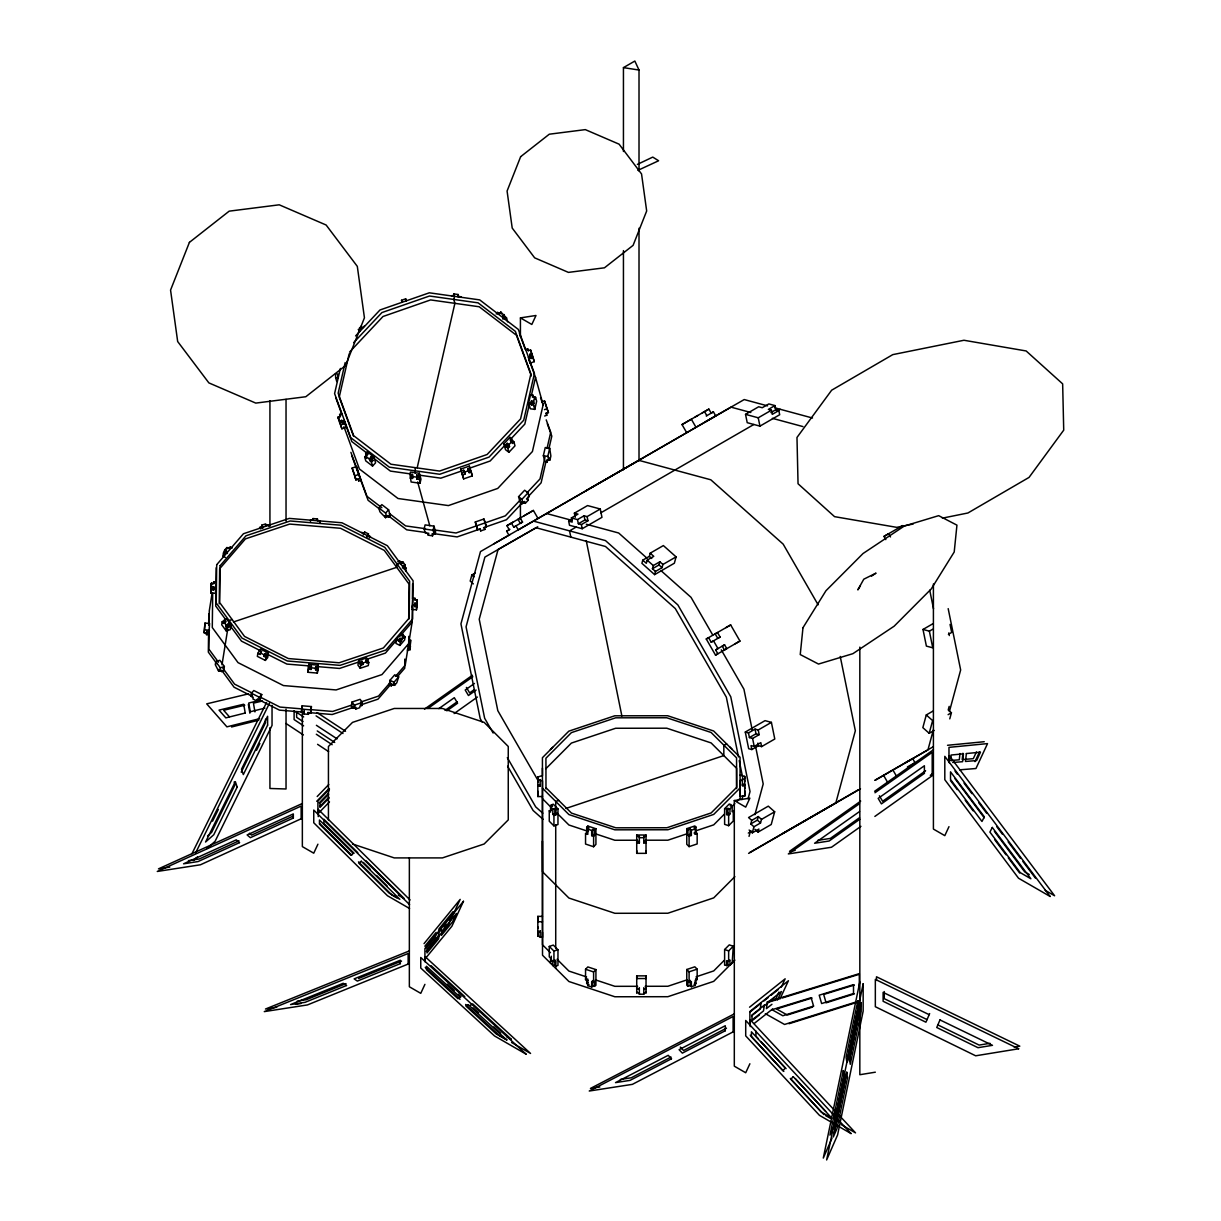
<?xml version="1.0" encoding="UTF-8"?>
<svg xmlns="http://www.w3.org/2000/svg" width="1221" height="1221" viewBox="0 0 1221 1221"><rect width="100%" height="100%" fill="white"/><g stroke="black" fill="none" stroke-linecap="round" stroke-linejoin="round"><path stroke-width="1.5" d="M206.7 633.089L204.166 632.814L204.975 623.092L209.6 623.488L208.776 634.813L206.456 634.615L206.731 631.471L206.456 634.615M204.166 632.814L204.975 623.092M208.608 630.25L208.333 652.121L216.926 663.812M208.669 624.786L208.806 613.842M208.776 634.813L208.822 631.455M209.05 630.83L208.822 649.053L218.483 662.209M209.112 625.35L209.295 610.775L212.164 592.857M210.806 592.963L211.386 583.165L213.69 583.363L213.934 581.822L216.254 582.02L215.43 593.345L210.806 592.963L211.599 583.516L213.919 583.714L213.934 581.822M211.386 583.165L211.355 585.057L211.599 583.516M212.698 592.918L212.286 627.548L238.034 662.637L283.425 685.561L336.096 689.941L381.944 674.587L408.684 643.635L408.776 636.339M211.294 589.896L213.614 590.079L213.873 586.95L211.569 586.752M213.614 590.079L213.873 586.95M215.934 589.651L215.735 606.059L225.397 619.215M216.025 582.356L216.193 567.78M219.231 603.815L219.658 568.742L245.452 538.873L289.682 524.068L340.506 528.281L384.294 550.396L409.127 584.233L408.699 619.322M304.227 712.438L301.404 712.087L302.167 705.799L311.416 706.562L310.882 713.003L308.455 712.667L308.425 714.346L303.983 713.98L304.243 710.759L303.983 713.98M301.404 712.087L302.167 705.799M308.043 672.298L308.837 664.331L318.086 665.109L317.796 669.993L317.307 673.076L308.043 672.298L308.837 664.331M310.516 521.581L310.546 519.902L312.973 520.238L313.003 518.559L317.445 518.925L317.429 520.604M308.547 669.23L311.141 669.444L311.401 666.223L308.806 666.01M310.882 713.003L310.912 711.324L310.668 712.85M311.141 669.444L311.401 666.223M317.796 669.993L315.583 669.81L315.598 668.131L315.857 666.605L318.055 666.788M315.857 666.605L315.583 669.81M317.307 673.076L318.086 665.109M319.795 520.68L319.78 522.359L320.024 520.818L317.201 520.451L317.445 518.925M319.994 522.496L320.024 520.818M404.853 659.081L404.746 668.192L397.451 676.648M395.512 676.388L405.235 665.124L405.296 659.661M407.493 651.083L407.509 649.19L409.829 649.389L410.073 647.847L410.042 649.74L407.738 649.541M409.829 649.389L410.622 639.941L410.042 649.74M405.235 665.124L412.133 622.13L412.332 605.723M412.423 598.427L412.606 583.852M412.088 607.89L412.652 598.092L414.972 598.29L414.957 599.893M417.231 603.311L416.956 606.73L414.636 606.547L414.911 603.128L417.231 603.311L417.261 600.076L414.728 599.816L414.972 598.29M414.636 606.547L414.911 603.128M411.828 609.416L416.468 609.813L416.529 604.761M417.033 600.015L417.017 601.617L417.261 600.076M959.981 753.51L959.294 759.798L951.067 760.469M962.896 753.235L962.194 759.569L973.305 758.668L976.418 751.953M232.158 548.046L230.174 547.039L228.861 548.55L226.862 547.557L224.603 550.167L222.741 556.074L225.397 557.417M223.229 553.006L225.229 554.013L226.602 551.175L224.603 550.167M226.862 547.557L226.618 549.084L227.93 547.557L229.93 548.565L230.174 547.039M225.229 554.013L226.602 551.175M215.796 661.645L215.308 664.712L218.528 670.97L223.641 671.107L224.374 666.498L219.826 660.286L215.796 661.645L220.36 667.841L219.856 670.924L221.871 670.237L221.627 671.779M222.207 621.718L221.718 624.786L226.267 630.982L230.296 629.639L231.044 625.03L226.48 618.833L222.207 621.718L223.489 623.458L223.733 621.916L225.748 621.245L224.466 619.505M225.503 622.771L225.748 621.245M218.528 670.97L218.773 669.429L219.856 670.924M226.267 630.982L225.931 624.893L223.733 621.916M226.77 627.915L228.785 627.243L227.93 624.221L225.931 624.893M221.993 664.804L227.747 628.968M228.785 627.243L227.93 624.221M261.737 525.198L262.622 528.296L261.737 525.198L265.598 523.901L266.743 525.457L269.002 524.709L268.757 526.236M250.931 696.306L251.434 693.238L253.785 690.521L261.752 694.535L259.829 700.503L257.936 699.541L256.761 700.9L252.93 698.977L253.174 697.435L250.931 696.306L252.106 694.947L251.862 696.489M257.845 653.311L257.356 656.379L265.323 660.408L267.674 657.692L268.406 653.082L260.439 649.053L257.845 653.311L260.073 654.441L261.492 651.541L259.264 650.411M260.073 654.441L261.492 651.541M256.761 700.9L257.005 699.374L258.913 700.335L260.088 698.977L259.829 700.503M265.812 657.341L263.904 656.364L265.323 653.479L267.231 654.441L265.323 660.408M263.904 656.364L265.323 653.479M258.913 700.335L259.401 697.267L261.752 694.535M312.759 520.085L313.003 518.559M308.425 714.346L308.684 712.82M310.683 711.171L311.416 706.562M363.248 534.89L364.667 532.005L368.498 533.928L367.078 536.828L368.498 533.928M364.667 532.005L364.423 533.531L362.515 532.57M354.685 707.447L355.83 708.989L359.707 707.707L359.951 706.165L361.874 705.524L362.362 702.441L360.088 699.343L352.03 702.044L351.297 706.654L352.426 708.195L354.685 707.447L354.929 705.906M358.699 660.576L357.951 665.186L360.226 668.284L368.284 665.598L368.773 662.515L366.743 657.89L358.699 660.576L360.729 665.216L360.226 668.284M352.426 708.195L352.686 706.669L353.815 708.211L356.074 707.463L355.83 708.989M353.815 708.211L354.304 705.143L352.03 702.044M360.729 665.216L362.973 664.468L362.088 661.37L359.829 662.133M362.973 664.468L362.088 661.37M367.887 659.432L365.964 660.073L365.72 661.614L367.643 660.973M365.964 660.073L366.849 663.171L368.773 662.515M397.787 561.797L399.801 561.126L399.557 562.667L401.572 561.981L402.655 563.461L402.899 561.935L400.885 562.606L400.641 564.148M405.097 564.911L403.083 565.598L402.838 567.124L404.853 566.452L405.097 564.911L402.899 561.935M403.083 565.598L404.105 568.864L406.12 568.192L404.853 566.452M405.631 571.26L406.12 568.192M390.003 680.25L389.27 684.859L391.254 685.866L392.582 684.34L394.566 685.347L396.825 682.737L398.687 676.831L394.704 674.816L390.003 680.25L393.986 682.264L393.498 685.347L391.514 684.34L391.254 685.866M396.672 638.797L395.925 643.406L399.908 645.421L404.609 639.972L405.097 636.904L401.358 633.348L396.672 638.797L400.412 642.338L399.908 645.421M398.412 641.33L399.969 638.278L401.968 639.285L400.412 642.338M394.566 685.347L394.81 683.821L393.498 685.347M403.357 634.355L402.228 635.668L404.227 636.675L403.983 638.201L405.097 636.904M416.468 609.813L416.956 606.73M328.525 791.895L329.105 788.476L316.727 801.297M435.531 935.484L436.111 932.432L424.847 946.214M859.828 981.928L823.29 1158.073L832.05 1138.079M834.248 1133.073L846.84 1072.084M849.144 1061.003L859.828 1009.248M335.638 377.625L335.546 373.702L337.774 374.023L337.866 377.945L335.638 377.625L336.737 381.547M340.369 368.437L334.6 393.589L350.717 437.637L389.331 467.17L439.728 474.267L489.056 457.097L523.733 420.192L534.432 373.473L518.33 329.441L479.716 299.893L429.304 292.811L379.975 309.981L355.586 335.943M345.161 362.591L338.141 393.238L353.678 435.714L390.934 464.224L439.545 471.062L487.133 454.487L520.573 418.91L530.906 373.824L515.369 331.349L478.113 302.854L429.502 296.016L381.914 312.576L353.617 342.689M349.145 353.892L339.224 397.161L353.464 436.095M409.966 474.084L410.424 472.023L419.352 473.275L420.97 479.151L420.039 483.257L411.111 482.005L409.966 474.084L412.454 474.435L412.53 478.434L410.027 478.083M412.53 478.434L412.454 474.435M461.187 296.81L458.684 296.459L458.134 294.505L453.846 293.91L453.373 295.955L451.251 295.65M415.232 467.643L415.247 473.336M454.517 296.352L453.8 299.435L454.884 303.342L417.17 467.857M418.956 479.334L416.819 479.044L416.743 475.03L418.879 475.335L420.039 483.257M458.134 294.505L457.661 296.566L460.164 296.917M416.819 479.044L416.743 475.03M418.879 475.335L419.352 473.275M424.16 528.983L425.091 524.893L434.004 526.144L435.638 532.02L435.164 534.065L433.043 533.76L432.57 535.821L428.281 535.21L427.732 533.256L425.244 532.905L424.16 528.983L433.073 530.25L434.157 534.157L432.02 533.867L432.57 535.821M428.281 535.21L428.754 533.165M433.073 530.25L434.004 526.144M434.157 534.157L434.63 532.112L435.164 534.065M528.678 402.899L530.57 394.688L532.799 395.009L533.333 396.962L535.561 397.283L536.66 401.19L534.767 409.401L530.311 408.776L528.678 402.899L533.684 405.479L534.767 409.401M529.349 404.349L524.816 424.114L510.683 439.148M531.41 395.36L535.531 377.396L529.075 359.783M530.921 403.205L531.44 400.915L533.669 401.221L533.684 405.479M532.799 395.009L532.341 396.962L534.569 397.283L535.119 399.236L535.561 397.283M531.456 405.174L531.44 400.915M533.669 401.221L534.569 397.283M535.531 377.396L543.131 404.807L532.417 451.526L497.756 488.415L448.428 505.586L398.015 498.504L359.401 468.956L343.94 426.678M543.345 455.754L545.238 447.558L549.694 448.183L550.869 456.013L549.969 459.966L547.741 459.645L547.206 461.95L544.978 461.63L543.345 455.754L547.802 456.395L548.901 460.302L546.672 459.996L547.206 461.95M544.963 457.371L540.018 478.937L527.182 492.597M547.023 448.382L550.732 432.219L546.214 419.887M546.046 461.279L541.101 482.844L528.266 496.52M548.931 448.702L551.816 436.126L547.313 423.794M547.802 456.395L549.694 448.183M548.901 460.302L549.419 457.997L549.969 459.966M475.137 573.061L471.84 574.969L470.192 581.074L473.366 583.897M642.765 560.149L641.91 563.324L654.624 574.618L674.358 563.217L676.083 556.868L663.369 545.573L650.213 553.174L649.343 556.349L642.765 560.149L646.321 563.308L647.191 560.134L653.769 556.333L650.213 553.174M655.479 571.443L652.441 568.742L653.296 565.567L659.874 561.767L662.911 564.468L662.057 567.643L655.479 571.443L654.624 574.618M652.441 568.742L659.019 564.941L659.874 561.767M741.941 799.602L742.933 795.939M748.076 798.793L750.03 791.559L730.769 696.794L677.869 604.929L605.494 540.598L533.592 521.153M753.952 826.754L750.778 823.931L751.739 820.375L758.317 816.574L761.492 819.398L760.53 822.954L753.952 826.754L752.304 832.859L749.129 830.036M749.038 836.37L750.503 830.936M754.899 814.682L763.201 783.958L755.646 746.794M750.778 823.931L757.356 820.13L758.317 816.574M754.883 829.273L758.073 832.096L758.882 829.059L752.304 832.859M751.739 820.375L748.565 817.551L768.299 806.15L774.663 811.797L771.229 824.496L758.073 832.096M932.859 711.156L926.281 714.957L922.847 727.64L929.196 733.302L934.141 730.448M929.196 733.302L932.63 720.604L926.281 714.957M933.332 729.96L927.96 749.847L875.304 780.234M949.19 706.379L948.229 709.935L951.418 712.759L949.77 718.864M949.419 711.522L960.652 669.963L948.183 608.638M929.654 1013.567L925.915 1022.206L883.119 1001.281L883.119 992.383L929.15 1014.666M317.918 844.199L313.751 853.189L302.35 846.611L302.35 711.4M449.252 919.962L453.144 911.583L439.026 928.86L438.141 933.47L441.483 929.425M424.923 984.355L420.757 993.345L409.356 986.766L409.356 857.722M775.121 1000.396L778.983 992.093M781.287 987.117L785.149 978.815L749.557 1007.203M777.502 999.923L781.394 991.528L767.276 1002.792L766.406 1008.653L771.947 1004.288M749.892 1063.766L745.71 1072.755L734.309 1066.177L734.309 800.549L749.892 798.137L745.71 807.127L734.309 800.549M779.96 998.976L788.43 980.722L749.892 1011.476L749.892 1025.152M974.984 761.645L979.608 751.678M948.976 826.663L944.81 835.652L933.409 829.074L933.409 583.974M241.224 772.191L265.506 722.74L265.506 719.184M256.532 750.274L259.875 743.452M191.956 853.708L266.575 702.472M195.726 852.701L269.52 703.174M212.546 821.184L218.345 809.447M860.378 585.79L857.829 589.896L863.781 579.197L876.022 573.122L871.519 576.129M424.038 943.635L460.18 899.389L448.626 924.297L426.327 951.434M426.022 948.229L435.241 937.011M443.696 926.724L445.924 924.022M267.231 654.441L268.406 653.082M397.558 639.01L385.393 653.098L367.765 658.989M399.984 636.202L412.133 622.13M398.656 639.804L399.969 638.278M401.984 637.194L403.113 635.897M401.968 639.285L404.227 636.675M390.644 682.02L378.495 696.092L360.851 701.999M391.376 683.684L378.006 699.16L360.363 705.066M393.986 682.264L398.687 676.831M359.188 328.449L361.141 326.373L362.835 327.671L364.545 325.854M358.455 332.326L359.905 330.784L358.211 329.487M349.557 352.091L382.997 316.498L430.586 299.923L479.197 306.761L516.452 335.271L531.349 375.976M496.169 314.026L497.695 312.408L499.313 313.66L500.839 312.027L506.547 317.933L507.631 321.856M365.644 453.388L367.17 451.77L373.947 456.959L375.58 462.835L372.542 466.071L365.751 460.882L364.667 456.959L366.193 455.341L365.644 453.388L367.552 454.838L366.025 456.456L366.575 458.424L364.667 456.959M499.755 312.744L498.244 314.377L497.695 312.408M504.639 316.483L503.113 318.101L502.579 316.147L504.105 314.53M371.443 462.149L369.291 458.959L370.802 457.341L372.97 460.531L371.443 462.149L372.542 466.071M369.826 460.912L371.352 459.294L370.802 457.341M502.96 319.215L504.471 317.597L502.579 316.147M372.436 458.577L373.947 456.959M506.547 317.933L505.021 319.566L504.471 317.597M378.785 507.875L381.837 504.624L388.614 509.813L390.247 515.689L388.721 517.307L387.103 516.071L385.577 517.689L379.884 511.782L378.785 507.875L385.577 513.064L386.66 516.971L388.186 515.354L388.721 517.307M385.577 513.064L388.614 509.813M503.891 443.849L509.981 437.362L513.919 441.91L515.003 445.833L508.913 452.304L505.525 449.71L503.891 443.849L507.829 448.397L508.913 452.304M504.273 445.97L490.14 461.004L467.902 468.788L469.154 472.68L471.23 471.947L470.528 470.024L461.859 473.031L463.659 478.891L472.313 475.869L471.23 471.947M505.586 445.146L507.295 443.33L508.989 444.627L509.539 446.581L507.829 448.397M511.675 438.66L510.225 440.201L512.454 443.467L513.919 441.91M506.135 447.1L507.829 445.283L507.295 443.33M510.76 442.17L512.225 440.613M508.989 444.627L511.92 441.498M518.559 496.703L524.648 490.232L528.037 492.826L529.12 496.733L527.67 498.29L528.205 500.244L525.289 503.357L523.58 502.06L521.886 503.876L520.192 502.579L518.559 496.703L521.947 499.297L523.031 503.22L524.74 501.404L525.289 503.357M520.757 499.435L505.357 515.827L456.028 532.997L434.417 529.96M521.947 499.297L528.037 492.826M523.137 501.984L506.44 519.734L483.531 527.716M527.976 497.39L526.51 498.946L528.205 500.244M317.201 796.519L328.77 784.538M329.487 789.102L317.918 801.083L317.918 813.781L329.487 801.892M328.678 794.215L320.009 803.204L320.009 807.325L328.968 798.137M319.276 802.808L328.235 793.604M319.765 806.593L328.77 797.359M550.381 749.526L552.625 747.283M545.924 768.665L571.397 743.07L615.628 728.265L666.758 728.204L711.095 742.917L736.553 768.268L736.614 788.552M586.706 827.243L587.866 826.068L595.924 828.754L595.924 844.398L593.604 846.733L585.546 844.047L585.546 833.622L586.706 832.463L586.706 827.243L588.965 827.991L587.805 829.151L591.681 830.448L595.924 828.754M594.764 829.914L594.764 835.133L593.604 836.293L591.681 835.652L592.841 834.492L592.841 829.273M740.14 787.881L713.72 814.407L667.872 829.761L614.865 829.822L568.925 814.575L542.521 788.293M724.618 808.699L729.258 804.029L731.272 804.7L730.158 805.814L732.173 806.486L732.173 811.706L733.287 810.591L733.287 821.031L728.647 825.686L724.618 824.343L724.618 808.699L729.944 808.729L732.173 806.486M724.282 814.239L713.72 824.847L696.092 830.753M732.218 806.272L734.859 803.616M737.499 800.976L740.14 798.32L740.033 757.279L713.644 730.997L667.689 715.75L614.697 715.811L568.833 731.165L542.429 757.692L542.521 944.795L550.442 952.685M729.944 808.729L729.944 813.949L728.647 815.246L726.632 814.575L727.93 813.278L727.93 808.058M587.805 980.448L585.546 979.685L585.546 969.26L587.866 966.925L595.924 969.611L595.924 985.255L591.681 986.95L587.805 985.652L587.866 979.105M585.546 979.685L586.706 978.525M591.681 986.95L591.681 981.73L593.604 982.371L593.604 971.931L595.924 969.611M587.866 982.584L586.706 983.744L586.706 980.265M587.805 985.652L588.965 984.492M591.681 981.73L592.841 980.57L592.841 985.774M593.604 982.371L594.764 981.211L594.764 986.415M734.859 876.663L713.72 897.878L667.872 913.232L614.865 913.293L568.925 898.046L542.521 871.763L542.429 841.162M724.618 949.556L729.258 944.886L733.287 946.229L732.173 962.987L729.944 965.231L724.618 965.201L724.618 949.556L728.647 950.884L733.287 946.229M724.282 960.301L713.72 970.924L696.092 976.815M726.632 965.872L726.632 960.652L728.647 961.324L729.944 960.011L729.944 965.231M734.859 960.133L713.72 981.348L667.872 996.702L614.865 996.763L568.925 981.516L542.521 955.234L542.49 932.188M207.555 835.988L211.66 832.34L235.088 784.676L234.157 781.959M193.406 860.5L197.481 856.898M206.96 848.503L215.094 841.3L272.039 725.396L272.039 705.356M750.06 1012.011L761.08 1003.219L760.21 1009.05L751.571 1015.841M763.98 1000.899L768.223 997.511M771.046 995.268L778.113 989.636M763.11 1006.76L774.206 998.015M752.273 1020.497L759.386 1014.91M754.151 1023.519L772.618 1008.973M444.993 710.424L457.265 701.709M474.252 689.636L469.658 692.902L466.407 687.423M446.855 710.851L457.585 703.22L454.319 697.695L438.827 708.623M476.114 690.048L468.452 695.512L465.201 690.018L474.435 683.485M454.136 713.568L477.38 697.054M859.508 817.704L830.356 838.415L817.627 840.384M925.594 770.772L882.63 801.281L879.379 795.787M859.828 819.215L829.151 841.01L814.605 843.253L859.553 811.538M930.31 775.32L933.409 773.122M860.927 826.342L831.486 847.252L788.339 853.922L859.492 803.693M874.862 816.437L932.203 775.717L932.203 752.365L874.969 792.765M424.511 709.111L472.466 675.244M427.96 708.424L472.817 676.755M860.698 801.098L789.544 851.327L795.176 850.457M874.618 791.269L933.409 749.77M623.443 151.496L623.443 67.628L634.844 61.05L639.01 70.04L639.01 171.062M508.959 535.241L506.639 531.211L509.249 529.716L506.929 525.686L533.379 510.439L538.034 518.498M686.675 432.646L682.02 424.572L708.867 409.111L711.187 413.141L713.415 411.874L715.735 415.903L518.284 529.899L515.964 525.869L513.736 527.151L511.401 523.107M506.639 531.211L509.92 529.319M513.736 527.151L522.542 522.069L520.222 518.04L517.994 519.307L520.314 523.351L522.542 522.069M706.257 415.995L713.415 411.874M493.65 543.986L510.103 534.493M482.097 721.916L480.219 718.635L460.943 623.87L480.479 551.587L731.043 407.158L750.823 412.5M575.244 517.322L574.389 513.171L587.56 505.57L600.274 509.004L601.968 517.322L582.219 528.724L569.505 525.289L568.65 521.123L571.947 519.23M745.527 414.362L758.684 406.761L762.255 407.722L768.833 403.922L774.953 405.586L775.793 409.737L778.83 410.561L779.685 414.728L759.935 426.129L747.221 422.68L745.527 414.362L758.241 417.796L771.413 410.21L772.252 414.362L778.83 410.561M568.65 521.123L572.222 522.084L571.382 517.933L577.96 514.133L574.389 513.171M571.382 517.933L577.487 519.581L584.081 515.781L587.118 516.605L600.274 509.004M774.953 405.586L768.375 409.386L771.413 410.21M577.487 519.581L578.342 523.748L584.92 519.948L587.957 520.772L587.118 516.605M770.863 412.591L775.793 409.737M576.129 527.075L569.551 530.876L570.817 537.118M600.808 512.835L753.845 424.481M776.877 411.172L780.173 409.279M578.342 523.748L581.379 524.572L587.957 520.772M662.911 564.468L676.083 556.868M706.257 638.995L730.662 624.923L739.957 641.056L715.537 655.128L706.257 638.995L708.577 637.667L711.187 642.185L713.522 640.842L717.994 648.61L715.659 649.938L717.872 653.8L715.537 655.128M885.82 539.621L883.973 536.401L902.746 525.564M711.187 642.185L720.1 637.041L717.49 632.524L715.17 633.867L717.765 638.385L720.1 637.041M715.659 649.938L724.572 644.81L726.785 648.656L724.45 649.999L722.237 646.138L724.572 644.81M745.283 732.051L765.033 720.649L771.397 722.374L774.786 739.01L761.614 746.611L758.439 745.756L751.846 749.557L748.671 748.702L745.283 732.051L748.473 732.921L755.051 729.12L758.226 729.975L771.397 722.374M923 629.456L929.364 631.165L932.752 647.817L926.388 646.092L923 629.456L932.875 623.748M929.364 631.165L932.661 629.273M748.473 732.921L749.419 737.576L755.997 733.775L759.187 734.645L758.226 729.975M749.419 737.576L752.594 738.446L759.187 734.645M751.846 749.557L751.052 745.588L754.227 746.443L760.805 742.643L761.614 746.611M948.396 634.34L951.678 632.432L950.06 624.435M761.492 819.398L774.663 811.797M948.122 714.651L951.418 712.759M748.305 833.073L751.602 831.18M749.801 852.472L858.394 789.773M874.847 780.265L912.652 758.577L914.972 762.621L907.417 766.956M748.595 853.387L860.484 788.797M704.38 411.675L708.867 409.111M682.02 424.572L691.345 419.23L696.001 427.304M695.192 416.971L697.802 415.476M702.289 412.912L704.517 411.63L706.837 415.674M506.929 525.686L513.507 521.886M524.053 515.781L533.379 510.439M705.585 421.688L744.215 399.557L767.582 405.876M585.79 490.781L638.904 460.363L710.805 479.792L783.18 544.139L818.131 604.822M537.728 526.77L498.076 549.496L479.227 619.23L497.802 710.653L537.499 779.578M883.973 536.401L888.629 533.73L890.491 536.95M899.465 527.457L901.8 526.129M725.991 627.594L730.662 624.923M735.286 643.726L739.957 641.056M905.433 762.743L933.073 746.855M782.707 833.47L835.805 803.036L855.341 730.753L840.231 656.44M470.36 1005.295L472.756 1003.952L511.324 1039.361L506.761 1036.721M671.031 1057.05L631.257 1077.777L620.36 1079.456M726.51 1028.143L683.546 1050.533L680.295 1047.084M734.309 1013.888L590.46 1088.43L599.832 1086.98M637.377 164.408L652.762 157.097L658.607 160.76L637.881 170.36M238.995 840.826L199.298 858.958L188.4 860.652M292.826 816.238L251.572 835.088L249.405 833.241M302.35 803.494L158.486 868.864L169.75 867.124M346.001 983.607L306.303 999.709L297.222 1001.128M358.577 978.494L401.541 961.049M409.356 950.9L265.491 1009.019L276.755 1007.279M402.045 302.228L401.511 300.274L405.677 298.824L406.379 300.763M525.518 349.557L527.686 348.794L528.357 350.641M341.911 428.815L340.155 423.061L344.612 421.443L346.245 427.304L341.911 428.815L339.087 421.092L337.988 417.17L340.155 416.422L339.621 414.453L341.788 413.705M531.883 353.602L529.716 354.365L530.509 356.532L528.342 357.28L529.975 363.156L534.31 361.645L530.525 349.893L528.22 350.748L527.686 348.794M340.155 423.061L339.606 421.092L341.773 420.345L342.445 422.191M533.211 357.738L531.043 358.486L530.265 356.318L532.417 355.57M340.827 424.908L342.994 424.145L341.773 420.345M358.745 480.921L358.196 478.968L355.906 479.838L352.121 468.07L356.456 466.559L360.912 480.174L358.745 480.921L358.058 479.075M541.62 401.907L544.505 400.9L548.427 412.561L546.26 413.309L546.794 415.262L544.642 416.025M544.444 409.645L547.344 408.638M355.906 479.838L354.945 475.808L359.279 474.297M548.427 412.561L547.634 410.393L548.168 412.347L546.016 413.095L546.794 415.262M463.659 478.891L460.607 469.139L469.276 466.132L469.978 468.055M462.561 474.969L464.987 474.13L463.736 470.238L440.812 478.174L419.215 475.137M476.907 527.884L477.609 529.807L475.274 522.008L483.928 518.986L486.431 526.77L485.729 524.832M480.036 528.968L480.738 530.906L484.905 529.456L484.371 527.487M261.477 526.739L259.554 527.38L260.699 528.937M265.354 525.442L267.613 524.694M260.943 527.396L262.866 526.755M232.127 619.52L229.105 620.527L228.602 623.595L241.483 641.132L259.966 650.472M400.213 563.232L397.207 564.255L396.703 567.322L233.425 621.977M225.671 626.434L227.686 625.763M229.029 625.701L231.044 625.03M402.35 568.009L404.365 567.338M220.36 667.841L224.374 666.498M358.943 661.95L339.545 668.436L316.972 666.559M359.584 663.659L361.843 662.911M363.232 662.927L367.094 661.629M352.045 704.944L332.646 711.446L310.073 709.569M354.304 705.143L362.362 702.441M353.312 707.432L332.143 714.514L307.692 712.484M558.745 800.427L555.723 801.434L555.723 808.394M726.846 744.138L723.824 745.161L723.824 755.585L565.918 808.455M551.282 804.898L553.296 804.227L557.966 808.882L557.966 824.526L553.937 825.869L549.267 821.229L549.267 810.79L551.282 810.118L551.282 804.898L552.594 806.211L550.579 806.883L550.579 812.087L549.267 810.79M552.823 809.111L554.838 808.439L555.952 809.554L555.952 814.773L553.937 815.445L552.823 814.331L552.823 809.111L542.521 798.717M555.952 809.554L557.966 808.882M552.823 814.331L554.838 813.659L555.952 814.773M686.767 828.647L694.825 825.961L695.985 827.121L695.985 832.34L697.16 833.5L697.16 843.94L689.102 846.626L686.767 844.306L686.767 828.647L687.942 829.822L687.942 835.027L689.102 836.202L689.102 846.626M687.942 829.822L690.201 829.059L691.361 830.219L691.361 835.439L689.102 836.202M695.985 827.121L694.062 827.762L695.237 828.922L695.237 834.141L697.16 833.5M691.361 830.219L695.237 828.922M687.27 833.699L667.872 840.201L645.161 840.216M687.942 835.027L690.201 834.279L691.361 835.439M695.985 832.34L694.062 832.981L695.237 834.141M550.579 963.384L550.579 958.164L549.267 956.867L549.267 946.428L553.296 945.085L557.966 949.724L557.966 965.384L555.952 966.055L554.838 964.941L554.838 959.721M549.267 946.428L553.937 951.083L557.966 949.724M554.838 964.941L552.823 965.613L552.823 960.408L553.937 961.507L555.952 960.835L555.723 968.375M690.201 985.561L687.942 986.324L686.767 985.164L686.767 969.505L694.825 966.818L697.16 969.138L697.16 979.563L695.237 980.219L695.237 985.423L691.361 986.721L690.201 985.561L690.201 980.341M686.767 969.505L689.102 971.824L697.16 969.138M687.27 979.776L667.872 986.263L645.161 986.293M687.942 986.324L687.942 981.104L689.102 982.264L691.361 981.516L691.361 986.721M697.16 979.563L695.985 978.403L695.985 983.622L694.062 984.263L695.237 985.423M812.621 1007.066L787.301 1015.033L776.51 1008.973L812.057 998.03M854.441 993.909L826.098 1002.823L823.687 994.459L854.379 985.026M859.309 1000.961L784.554 1024.465L765.338 1013.674M789.025 1023.732L858.439 1001.907M767.002 1002.029L859.309 973.641L859.309 986.385M769.673 1001.846L778.723 999.068M782.34 997.954L858.348 974.572M264.942 708.104L250.305 711.751L248.779 703.006L259.6 700.427M259.569 718.681L226.908 726.846L206.7 703.845L248.596 693.833M231.563 726.983L258.776 720.192M244.811 705.219L223.657 710.271L229.334 716.727M262.454 700.991L253.434 703.159L254.945 711.904M913.155 524.038L896.733 527.35L834.553 516.651L798.046 483.76L796.977 437.469L831.654 390.201L892.78 354.624L963.964 340.262L1026.144 350.961L1062.652 383.867L1063.72 430.143L1029.044 477.411L967.917 512.988L942.368 518.147M990.002 1043.314L979.135 1045.084L937.865 1024.892M1014.178 1047.084L1019.794 1046.168L876.48 976.785L876.48 980.432M875.335 1072.191L859.828 1074.724L859.828 647.13M520.421 317.887L536.004 315.476L531.822 324.465L520.421 317.887L520.421 336.889M295.513 1004.364L301.129 1003.494M947.527 745.283L984.233 741.712M952.716 762.499L962.575 761.706L963.445 753.83L951.067 755.036L951.067 760.744M959.767 769.825L975.961 768.513L987.53 743.604L948.976 747.359L948.976 761.721M740.079 775.121L744.734 776.388L744.749 778.983L742.414 778.983L742.429 785.698L744.749 785.698L744.749 784.187L742.414 784.203L742.429 785.698M542.49 796.55L537.835 796.55L537.82 777.029L542.46 775.518L542.429 768.131M537.82 933.531L537.82 936.125L542.49 937.392L542.49 780.891L537.82 779.609L537.82 777.029M540.155 786.11L537.835 786.11L537.82 784.828L540.155 784.828L540.155 786.11L540.155 779.609M744.734 776.388L744.749 796.138L740.094 796.138L740.094 780.494L742.429 780.478L742.414 778.983M646.031 835.011L646.031 853.342L636.721 853.357L636.721 835.011L646.031 835.011L646.031 836.354L643.803 836.354L643.818 842.917L646.031 842.902L646.031 841.559L643.803 841.574L643.818 842.917M643.803 836.354L643.818 837.698L639.331 837.698L639.331 836.354L636.721 836.354L636.721 835.011M637.591 840.231L614.865 840.262L595.436 833.806M639.331 842.917L636.721 842.917L636.721 841.574L639.331 841.574L639.331 842.917L639.331 836.354M537.82 936.125L537.82 916.376L542.46 916.376M542.49 921.748L537.835 921.748L537.82 916.376M636.721 975.869L646.031 975.854L646.031 978.54L636.721 978.555L636.721 975.869L636.721 992.856L639.331 992.856L639.331 994.199L643.818 994.199L643.803 987.636M637.591 986.309L614.865 986.324L595.436 979.868M639.331 988.979L636.721 988.995L636.721 987.652M643.818 988.979L646.031 988.979L646.031 987.636M646.031 975.854L646.031 992.856L643.803 992.856L643.818 994.199M414.667 604.654L416.971 604.853M412.576 604.822L414.881 605.005M211.325 588.293L213.629 588.476M213.858 588.553L216.178 588.736M407.463 646.413L410.546 646.657M204.884 629.822L209.508 630.204M309.447 665.933L286.874 664.071L268.376 654.731M308.562 667.551L311.157 667.765M311.386 667.918L317.811 668.314M302.533 708.943L279.96 707.066L261.477 697.725M302.136 709.157L311.386 709.92M303.922 712.164L279.472 710.134L257.616 699.099M452.258 295.558L454.395 295.864L453.846 293.91M531.99 402.869L534.218 403.189M410.21 473.87L390.415 471.092L371.108 456.318M410.5 476.037L413.003 476.388M417.292 476.984L419.414 477.289M411.981 476.48L416.269 477.09M425.427 528.693L405.616 525.915L389.285 513.415M426.511 532.615L406.7 529.822L388.889 516.193M433.714 533.623L457.112 536.919L480.204 528.937L480.738 530.906M623.443 67.628L639.01 70.04M774.77 407.814L812.53 418.025M772.389 418.33L802.96 426.587M546.749 513.568L571.916 520.36M586.309 524.252L618.665 532.997L647.038 558.226M727.93 813.278L729.944 813.949M588.354 831.455L568.925 824.999L557.035 813.186M592.841 834.492L594.764 835.133M585.546 833.622L587.805 834.37L587.866 826.068M585.546 969.26L593.604 971.931M586.599 976.937L568.925 971.077L557.035 959.248M352.518 843.986L394.246 857.905L442.429 857.905L484.157 843.986L508.257 819.902L508.257 746.474L484.157 722.389L442.429 708.47L394.246 708.47L352.518 722.389L328.434 746.474L328.434 819.902M927.06 1019.611L884.263 998.671L884.263 991.559M368.254 535.47L370.497 536.599L369.322 537.957L369.566 536.416L367.338 535.286M361.599 532.402L363.492 533.363M399.725 639.819L401.724 640.811M224.359 551.694L226.343 552.701M225.473 552.472L227.472 553.479M265.079 655.005L266.987 655.967M260.317 652.899L264.163 654.838M251.389 692.628L234.585 684.142L222.771 668.055M251.434 693.238L259.401 697.267M252.579 696.55L234.081 687.209L222.283 671.123M1029.303 874.541L1024.74 871.916L994.413 831.394M1045.13 890.292L1054.608 895.771L949.297 755.662L949.297 762.835M825.518 1115.551L830.265 1118.283M841.315 1124.663L855.524 1132.874L750.213 1019.764L750.213 1026.617M398.244 895.1L404.319 898.61L365.751 860.546M396.718 897.801L391.972 895.069L358.455 861.889M409.584 908.516L387.484 895.756L313.751 822.771L313.751 810.072L409.615 904.669M506.868 1039.773L498.977 1035.21L465.598 1004.471M511.614 1042.505L530.555 1053.448L425.244 956.776L425.244 962.056M317.048 712.591L345.528 731.257M316.086 715.872L342.979 733.5M295.696 711.736L303.663 716.956M316.392 725.305L337.103 738.873M302.991 721.519L296.642 717.338L296.642 711.996M317.262 730.952L334.707 742.46M303.617 725.869L294.108 719.581L294.108 710.698M316.315 734.248L332.173 744.718M286.035 723.504L303.388 734.95M317.582 744.322L328.617 751.617M507.829 445.283L509.539 446.581M523.031 503.22L521.336 501.923L521.886 503.876M368.132 454.044L351.801 441.544L344.063 420.406M371.352 459.294L372.97 460.531M366.025 456.456L369.291 458.959M381.852 507.722L367.002 496.367L350.9 452.335M379.975 509.371L368.086 500.274L351.984 456.242M386.66 516.971L385.042 515.735L385.577 517.689M649.343 556.349L651.724 558.455M659.019 564.941L662.057 567.643M661.233 570.848L691.025 597.328L712.759 635.057M647.191 560.134L653.296 565.567M757.356 820.13L760.53 822.954M471.84 574.969L473.962 576.846M542.796 813.201L535.683 806.867L507.325 757.646M543.055 819.322L533.119 810.5L507.615 766.208M430.967 965.597L464.789 996.641M447.374 984.141L454.212 990.429M458.318 994.215L461.05 996.718M473.122 1007.829L478.632 1012.911M493.803 1026.876L500.686 1033.21M425.244 967.337L460.027 999.358M410.058 899.969L318.238 809.37L318.238 816.635M357.799 852.685L323.962 819.306L323.962 823.442L354.105 853.281M363.354 862.438L369.948 868.97M376.541 875.488L387.088 885.927M319.581 823.397L351.755 855.249M729.746 746.901L731.99 749.129M546.016 787.743L571.474 813.094L615.796 827.807L666.925 827.746L711.156 812.942L736.645 787.347L736.553 757.829L711.095 732.478L666.758 717.765L615.628 717.826L571.397 732.631L545.924 758.226L545.985 788.949M694.825 982.462L695.985 983.622M758.439 1038.827L755.936 1036.125L755.936 1031.104M760.958 1041.544L786.126 1068.665M795.329 1078.586L825.655 1111.263M750.213 1035.164L783.836 1071.412M790.308 1078.387L823.946 1114.636M955.02 771.138L957.279 774.145M964.041 783.149L971.931 793.65M978.693 802.655L986.599 813.155M996.809 826.739L1002.472 834.294M1008.149 841.834L1020.634 858.439M1022.893 861.461L1035.377 878.052M955.02 778.739L984.218 817.765M950.426 780.524L957.233 789.621M965.185 800.228L973.122 810.836M994.672 839.636L1006.012 854.792M1008.287 857.829L1019.627 872.984M399.801 561.126L400.885 562.606M360.729 703.968L361.874 705.524M892.902 769.978L896.626 776.434M883.577 775.32L888.216 783.394M721.26 649.831L743.925 689.193L752.243 730.066M493.147 733.027L484.645 718.253L466.056 626.831L484.905 557.097L536.141 527.747L605.494 546.489L675.305 608.562L726.342 697.176L738.476 756.883M534.31 361.645L530.525 349.893M519.413 333.364L525.213 349.206M548.168 412.347L544.505 400.9M540.552 397.756L543.131 404.807M472.313 475.869L469.276 466.132M467.902 468.788L468.62 470.711M468.452 470.741L469.154 472.68M485.561 524.862L486.279 526.8L483.928 518.986M401.511 300.274L402.213 302.213M484.203 527.518L484.905 529.456M460.607 469.139L461.309 471.077M475.274 522.008L477.777 529.792L477.06 527.854M335.683 397.512L342.124 415.125M343.986 421.123L346.245 427.304M339.621 414.453L340.415 416.62L338.248 417.384L339.606 421.092M342.307 422.298L342.994 424.145M337.988 417.17L338.782 419.337M352.121 468.07L354.945 475.808M355.357 477.869L356.028 479.731M530.509 356.532L531.043 358.486M529.716 354.365L530.265 356.318M500.839 312.027L501.388 313.995M509.981 437.362L511.202 441.773M464.987 474.13L463.736 470.238M405.677 298.824L406.211 300.778M417.643 481.944L429.807 525.808M361.141 326.373L361.675 328.327M356.456 466.559L358.074 472.435M948.778 632.905L949.312 635.561M929.73 590.231L933.516 608.806M758.241 417.796L759.935 426.129M755.051 729.12L755.997 733.775M757.89 743.101L758.439 745.756M752.594 738.446L754.227 746.443M739.224 760.607L742.643 777.411M744.169 784.874L744.917 788.598M584.081 515.781L584.92 519.948M586.248 540.705L621.871 715.964M581.379 524.572L582.219 528.724M248.336 704.364L249.862 713.171M744.734 780.326L744.734 781.608M744.734 790.765L744.749 796.138M646.031 850.655L646.031 853.342M646.031 991.513L646.031 992.856M636.721 850.671L636.721 853.357M636.721 991.513L636.721 992.856M537.82 780.738L537.82 782.249M537.82 791.177L537.835 796.55M537.82 926.815L537.82 928.326M537.82 930.906L537.835 932.188L540.155 932.188L540.155 930.906L540.155 937.407M728.647 815.246L728.647 825.686M728.647 950.884L728.647 961.324M727.93 961.08L727.93 964.559M726.632 809.37L726.632 814.575M690.201 829.059L690.201 834.279M689.102 971.824L689.102 982.264M639.331 987.636L639.331 994.199M639.01 228.235L639.01 460.775M623.443 250.61L623.443 469.81M593.604 836.293L593.604 846.733M591.681 830.448L591.681 835.652M555.723 824.969L555.723 948.564M554.838 808.439L554.838 813.659M553.937 815.445L553.937 825.869M553.937 951.083L553.937 961.507M551.282 956.196L551.282 961.4M520.421 504.09L520.421 519.291M286.035 399.404L286.035 521.016M286.035 709.157L286.035 788.98L269.933 788.476L269.933 727.655M269.933 400.793L269.933 526.22M216.697 564.697L216.224 602.991L241.972 638.064L287.362 660.988L340.033 665.369L385.897 650.015L412.637 619.062L413.095 580.784L387.347 545.695L341.956 522.771L289.285 518.391L243.437 533.745L216.697 564.697M220.146 565.674L219.704 602.594L244.536 636.431L288.324 658.546L339.148 662.774L383.379 647.969L409.172 618.101L409.615 581.165L384.783 547.329L340.995 525.213L290.186 520.985L245.955 535.805L220.146 565.674M802.975 627.716L800.243 654.563L818.513 664.056L852.884 653.678L894.138 626.205L931.226 588.98L954.212 551.999L956.943 525.152L938.674 515.659L904.303 526.037L863.049 553.51L825.961 590.735L802.975 627.716M966.36 753.555L965.49 761.461L976.586 760.576L980.478 752.182L966.36 753.555M764.361 1005.127L763.491 1010.942L751.983 1020.008L751.983 1015.002L764.361 1005.127M439.407 934.324L438.537 938.918L427.014 952.929L427.014 949.495L439.407 934.324M442.307 930.768L441.437 935.378L452.533 921.87L456.44 913.476L442.307 930.768M843.345 1070.619L829.959 1135.133L833.653 1126.708L844.169 1075.777L843.345 1070.619M857.844 1000.716L846.107 1057.294L846.931 1062.423L857.844 1009.599L857.844 1000.716M863.155 983.805L826.632 1159.95L837.591 1134.95L863.155 1011.125L863.155 983.805M846.687 1072.481L833.302 1136.995L836.995 1128.586L847.511 1077.655L846.687 1072.481M861.187 1002.594L849.45 1059.172L850.274 1064.3L861.187 1011.476L861.187 1002.594M189.408 242.384L170.558 290.094L177.671 341.529L208.867 382.89L255.769 403.098L305.799 396.733L345.589 365.522L364.438 317.796L357.31 266.376L326.129 225.015L279.227 204.807L229.182 211.157L189.408 242.384M520.65 156.685L507.081 191.041L512.21 228.068L534.661 257.845L568.421 272.39L604.456 267.811L633.104 245.345L646.672 210.989L641.544 173.947L619.093 144.17L585.317 129.624L549.297 134.203L520.65 156.685M939.987 1019.917L936.736 1027.502L977.99 1047.694L992.475 1045.329L939.987 1019.917M463.476 901.296L451.907 926.205L424.923 959.05L424.923 948.488L463.476 901.296M237.195 787.072L213.767 834.737L205.555 842.017L235.348 781.654L237.195 787.072M267.613 725.137L243.33 774.587L241.499 769.199L267.613 716.254L267.613 725.137M984.355 816.849L981.974 821.474L950.518 779.441L950.518 771.84L984.355 816.849M992.307 827.441L989.91 832.081L1020.237 872.618L1030.875 878.754L992.307 827.441M785.271 1068.131L782.89 1070.71L751.434 1036.812L751.434 1031.806L785.271 1068.131M793.223 1076.678L790.826 1079.272L821.153 1111.965L831.791 1118.1L793.223 1076.678M353.296 853.387L350.915 855.265L319.459 824.129L319.459 819.993L353.296 853.387M361.263 861.232L358.867 863.14L389.194 893.162L399.832 899.297L361.263 861.232M924.389 773.366L881.425 803.876L878.174 798.381L924.389 765.765L924.389 773.366M460.302 997.343L457.921 998.686L426.465 969.718L426.465 966.284L460.302 997.343M468.254 1004.654L465.873 1005.997L496.199 1033.912L506.837 1040.048L468.254 1004.654M671.489 1058.775L630.067 1080.371L615.521 1082.615L668.223 1055.31L671.489 1058.775M725.305 1030.738L682.341 1053.128L679.09 1049.678L725.305 1025.716L725.305 1030.738M733.119 1031.867L632.402 1084.355L589.255 1091.025L733.119 1016.483L733.119 1031.867M239.514 842.627L198.092 861.553L183.562 863.812L236.248 839.865L239.514 842.627M293.33 818.055L250.366 837.682L247.115 834.92L293.33 813.919L293.33 818.055M301.144 818.787L200.427 864.789L157.28 871.458L301.144 806.089L301.144 818.787M346.52 985.5L305.097 1002.319L290.567 1004.562L343.254 983.271L346.52 985.5M400.335 963.644L357.371 981.089L354.121 978.876L400.335 960.21L400.335 963.644M408.15 964.056L307.433 1004.929L264.285 1011.614L408.15 953.494L408.15 964.056M813.568 1006.089L782.814 1015.765L772.023 1009.706L811.141 997.679L813.568 1006.089M853.51 993.528L821.626 1003.555L819.215 995.191L853.51 984.645L853.51 993.528M245.223 713.018L225.824 717.872L219.017 710.118L243.696 704.227L245.223 713.018M1018.65 1048.778L975.671 1055.799L875.335 1006.715L875.335 979.395L1018.65 1048.778M1050.121 896.458L1018.528 878.22L944.81 779.7L944.81 756.348L1050.121 896.458M851.022 1133.561L819.444 1115.322L745.71 1035.866L745.71 1020.466L851.022 1133.561M526.068 1054.135L494.474 1035.912L420.757 968.039L420.757 957.478L526.068 1054.135"/></g></svg>
